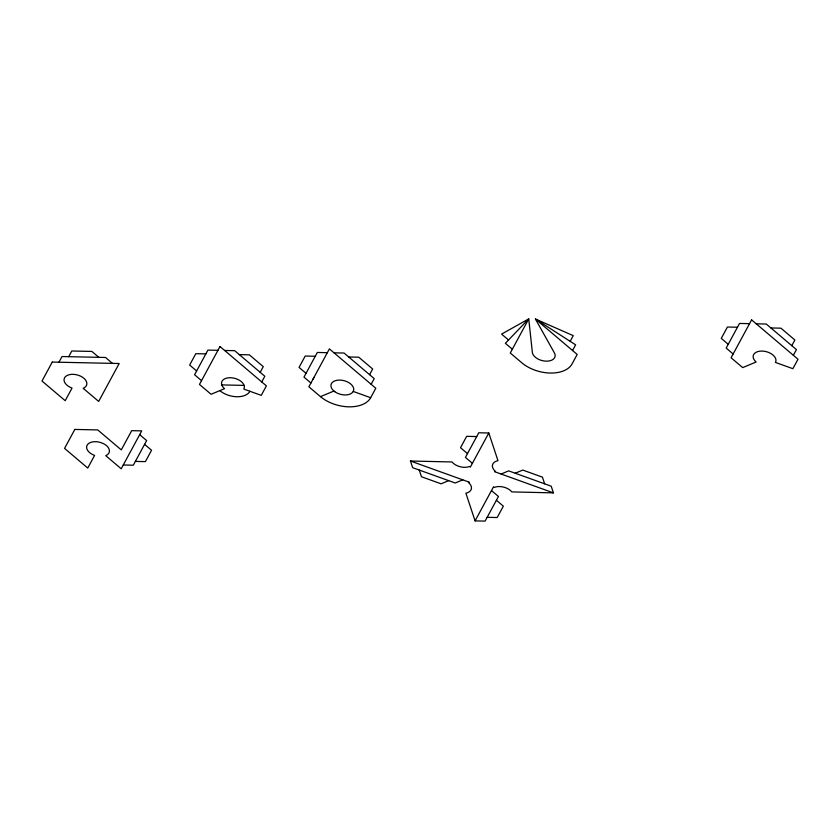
<?xml version="1.0" encoding="UTF-8"?>
<svg xmlns="http://www.w3.org/2000/svg" width="840" height="840" viewBox="0 0 840 840"><rect width="100%" height="100%" fill="white"/><g stroke="black" fill="none" stroke-linecap="round" stroke-linejoin="round"><path stroke-width="1.26" d="M314.013 377.318L312.984 379.218M58.947 362.219L62.024 356.538L105.525 357.473L112.476 363.374M68.723 356.675L71.799 350.994L91.864 351.425L98.826 357.326M260.19 372.32L263.267 366.639L249.344 354.827L239.305 354.617M261.755 381.938L264.831 376.257L234.675 350.679L224.637 350.459M369.59 374.682L372.666 369.002L358.754 357.2L348.716 356.979M371.154 384.31L374.231 378.62L344.075 353.042L334.036 352.821M370.661 397.719L375.795 388.238L329.395 348.894L308.879 386.799L320.481 396.637A30.314 18.323 14.7 0 0 351.803 406.791L354.69 406.539A30.314 18.323 14.7 0 0 370.661 397.719L353.241 391.44M472.385 463.312L465.423 457.411L478.769 432.768L488.796 432.989L470.337 467.103L469.581 466.452A11.665 7.056 14.7 0 1 452.004 461.969L410.435 461.003L412.681 467.691L455.207 483L462.777 479.85M570.171 341.334L573.248 335.643L535.437 319.032L554.127 352.422A11.665 7.056 14.7 0 1 546.221 361.169A11.665 7.056 14.7 0 1 532.308 351.95L528.738 318.895L501.585 334.1L508.546 340.001M491.484 490.57L498.445 496.471L485.1 521.105L475.072 520.894L493.531 486.78L494.288 487.421A11.665 7.056 14.7 0 1 511.865 491.915L553.434 492.87L551.187 486.181L508.662 470.873L501.092 474.033M572.554 350.522L575.631 344.831L535.437 319.032L577.185 354.449L572.061 363.93A30.314 18.323 14.7 0 1 556.091 372.75L553.192 373.002A30.314 18.323 14.7 0 1 521.881 362.849L510.279 353.01L528.738 318.895L505.365 343.319L512.327 349.219M791.795 345.671L794.871 339.98L780.958 328.178L770.921 327.957M793.359 355.288L796.436 349.608L766.279 324.03L756.242 323.81M320.481 396.637L333.921 391.031M448.665 480.648L441.084 483.808L421.459 476.742L419.223 470.043M515.204 473.225L522.784 470.075L542.409 477.141L544.646 483.83M749.553 323.663L739.515 323.453L726.18 348.086L733.142 353.987M737.468 327.243L727.429 327.022L721.276 338.394L728.227 344.295M217.938 350.322L207.911 350.102L194.576 374.735L201.527 380.646M327.348 352.685L317.31 352.464L303.975 377.108L310.926 383.008M205.853 353.892L195.815 353.671L189.661 365.043L196.623 370.944M315.252 356.255L305.214 356.034L299.061 367.406L306.022 373.317M221.781 384.909L244.083 385.392M476.711 436.558L466.673 436.338L460.519 447.709L467.481 453.621M135.356 461.412L145.394 461.632L151.547 450.261L144.585 444.36M123.27 464.993L133.308 465.203L146.643 440.57L139.681 434.669M487.158 517.314L497.196 517.534L503.349 506.163L496.388 500.262M553.434 492.87L494.55 471.671L495.38 471.334A11.665 7.056 14.7 0 1 497.973 460.677L488.796 432.989M410.435 461.003L469.319 482.202L468.489 482.548A11.665 7.056 14.7 0 1 465.895 493.195L475.072 520.894M249.931 391.272A18.186 10.994 14.7 0 1 219.817 390.621M52.259 362.072L42 381.024L65.195 400.701L72.041 388.07A11.665 7.056 14.7 0 1 65.31 376.793A11.665 7.056 14.7 0 1 82.394 377.16A11.665 7.056 14.7 0 1 83.192 388.311L98.658 401.425L119.175 363.52L52.259 362.072M74.823 429.429L64.565 448.382L87.759 468.058L94.595 455.417A11.665 7.056 14.7 0 1 87.528 444.538A11.665 7.056 14.7 0 1 103.624 443.741L104.643 444.308A11.665 7.056 14.7 0 1 107.856 447.038L108.413 447.794A11.665 7.056 14.7 0 1 105.745 455.658L121.212 468.783L141.729 430.878L131.691 430.657L121.286 449.894L97.734 429.923L74.823 429.429M219.996 346.531L199.479 384.437L211.082 394.264L224.522 388.668A11.665 7.056 14.7 0 1 230.444 377.717A11.665 7.056 14.7 0 1 243.841 389.078L261.261 395.356L266.385 385.875L219.996 346.531M751.601 319.872L731.083 357.777L742.686 367.616L756.126 362.008A11.665 7.056 14.7 0 1 762.058 351.068A11.665 7.056 14.7 0 1 775.446 362.429L792.876 368.697L798 359.226L751.601 319.872M334.782 391.692A11.665 7.056 14.7 0 0 353.535 390.768A11.665 7.056 14.7 0 0 338.688 380.1A11.665 7.056 14.7 0 0 334.782 391.692"/></g></svg>
